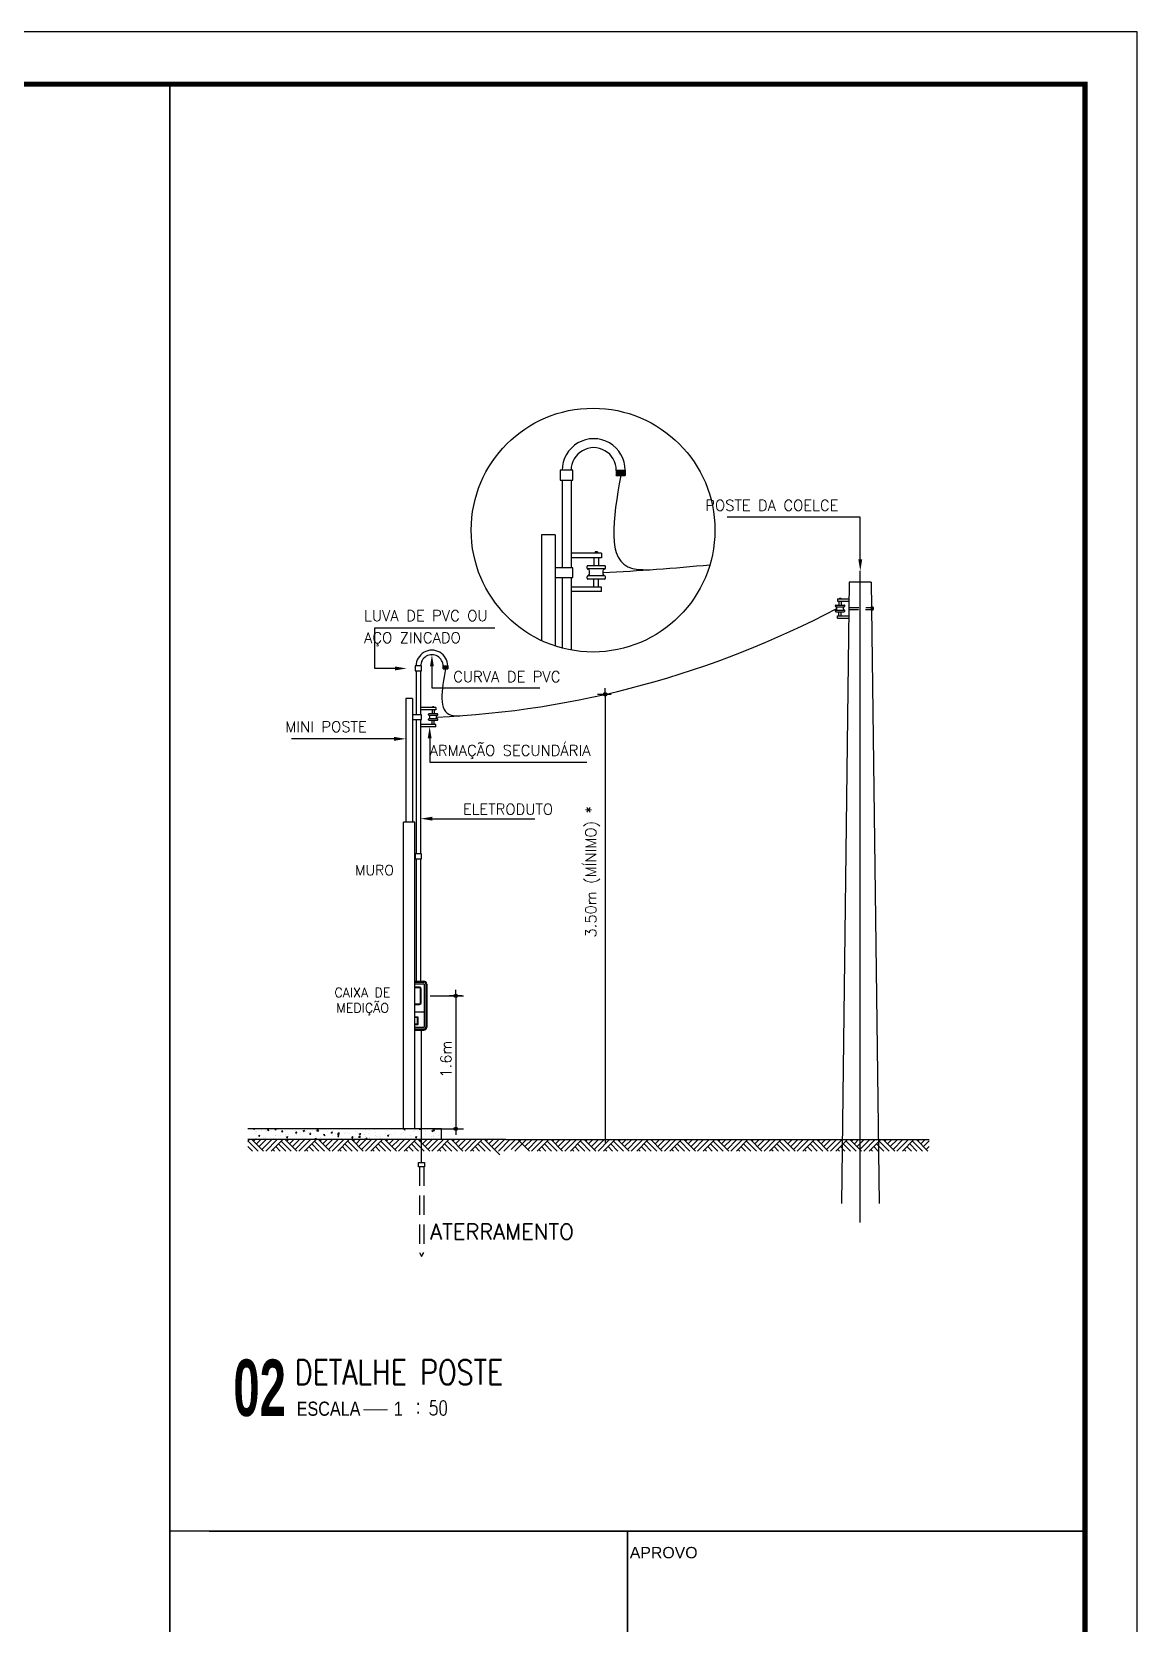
# Model space of a CAD drawing. Header units: millimetres. Extents: x 3082 to 3316, y 298 to 342.
# Drawn here: x 3191.86 to 3207.71, y 319.59 to 342.41 of the extents above; entities that cross this region are included whole.
import ezdxf
from ezdxf.enums import TextEntityAlignment as Align

# ---------------------------------------------------------------- set-up
doc = ezdxf.new("R2010")
doc.units = ezdxf.units.MM
doc.header["$MEASUREMENT"] = 0
for name, pattern in [('CENTER2', [28.575, 19.05, -3.175, 3.175, -3.175]), ('DASHED2', [0.375, 0.25, -0.125]), ('HIDDEN2', [0.1875, 0.125, -0.0625])]:
    doc.linetypes.add(name, pattern=pattern)
doc.layers.get('0').update_dxf_attribs({"linetype": 'CONTINUOUS'})
doc.layers.get('DEFPOINTS').update_dxf_attribs({"linetype": 'CONTINUOUS'})
for name, color, linetype in [('050', 7, 'CONTINUOUS'), ('A-PEN-Y', 2, 'CONTINUOUS'), ('CABO-ILUM', 3, 'CONTINUOUS'), ('CABO50', 190, 'CABO50ESC100'), ('COTAS', 3, 'CONTINUOUS'), ('E-txt-g', 3, 'CONTINUOUS'), ('E-TXT-Y', 2, 'CONTINUOUS'), ("LINHA - PROJETU'S", 1, 'CONTINUOUS'), ("PRANCHA - PROJETU'S", 7, 'CONTINUOUS'), ('TEXTO', 2, 'CONTINUOUS')]:
    doc.layers.add(name, color=color, linetype=linetype)
doc.layers.add('E-Txt-W', color=7, linetype='CONTINUOUS', lineweight=20)
doc.styles.add('ARIAL', font='arial.ttf', dxfattribs={"height": 2})
doc.styles.add('F2', font='ARIALN.TTF')
doc.styles.add('REG140', font='romans.shx', dxfattribs={"width": 0.8, "height": 0.35})
doc.styles.add('REG80', font='romans.shx', dxfattribs={"width": 0.8, "height": 0.2})
doc.styles.add('ROMANS', font='romans.shx', dxfattribs={"height": 0.1})
doc.styles.add('SANSSERIF2', font='sanssb__.ttf', dxfattribs={"width": 0.8})
doc.linetypes.add('CABO50ESC100', pattern='A,0.4,-0.2,["+",Standard,S=0.2,R=0,X=-0.0666,Y=-0.1],-0.2', length=0.8)

# ---------------------------------------------------------------- blocks, each defined once
blk = doc.blocks.new('ADFSGASDFG')
at = {"layer": "PRANCHA - PROJETU'S", "color": 1}
blk.add_lwpolyline([(276.578, 47.946), (360.678, 47.946), (360.678, 107.346), (276.578, 107.346)], close=True, dxfattribs=at)
at = {"layer": "PRANCHA - PROJETU'S", "color": 4, "const_width": 0.1}
blk.add_lwpolyline([(279.078, 106.346), (359.678, 106.346), (359.678, 48.946), (279.078, 48.946)], close=True, dxfattribs=at)
blk = doc.blocks.new('*U330')
at = {"layer": 'COTAS', "linetype": 'Continuous'}
for points in [[(-30, 7), (-29, -10), (-29, 10)], [(-30, 3), (-30, -7), (-30, 7)], [(-29, -10), (-30, 7), (-30, -7)], [(-30, 0), (-30, -3), (-30, 3)], [(-30, -7), (-30, 3), (-30, -3)], [(-29, 10), (-27, -13), (-27, 13)], [(-27, -13), (-29, 10), (-29, -10)], [(-27, 13), (-26, -16), (-26, 16)], [(-26, -16), (-27, 13), (-27, -13)], [(-26, 16), (-24, -19), (-24, 19)], [(-24, -19), (-26, 16), (-26, -16)], [(-24, 19), (-22, -22), (-22, 22)], [(-22, -22), (-24, 19), (-24, -19)], [(-22, 22), (-19, -24), (-19, 24)], [(-19, -24), (-22, 22), (-22, -22)], [(-19, 24), (-16, -26), (-16, 26)], [(-16, -26), (-19, 24), (-19, -24)], [(-16, 26), (-13, -27), (-13, 27)], [(-13, -27), (-16, 26), (-16, -26)], [(-13, 27), (-10, -29), (-10, 29)], [(-10, -29), (-13, 27), (-13, -27)], [(-10, 29), (-7, -30), (-7, 30)], [(-7, -30), (-10, 29), (-10, -29)], [(-3, -30), (-7, 30), (-7, -30)], [(-7, 30), (-3, -30), (-3, 30)], [(0, -30), (-3, 30), (-3, -30)], [(-3, 30), (0, -30), (0, 30)], [(3, -30), (0, 30), (0, -30)], [(0, 30), (3, -30), (3, 30)], [(7, -30), (3, 30), (3, -30)], [(3, 30), (7, -30), (7, 30)], [(10, -29), (7, 30), (7, -30)], [(7, 30), (10, -29), (10, 29)], [(13, -27), (10, 29), (10, -29)], [(10, 29), (13, -27), (13, 27)], [(16, -26), (13, 27), (13, -27)], [(13, 27), (16, -26), (16, 26)], [(19, -24), (16, 26), (16, -26)], [(16, 26), (19, -24), (19, 24)], [(22, -22), (19, 24), (19, -24)], [(19, 24), (22, -22), (22, 22)], [(24, -19), (22, 22), (22, -22)], [(22, 22), (24, -19), (24, 19)], [(26, -16), (24, 19), (24, -19)], [(24, 19), (26, -16), (26, 16)], [(27, -13), (26, 16), (26, -16)], [(26, 16), (27, -13), (27, 13)], [(29, -10), (27, 13), (27, -13)], [(27, 13), (29, -10), (29, 10)], [(30, -7), (29, 10), (29, -10)], [(29, 10), (30, -7), (30, 7)], [(30, -3), (30, 7), (30, -7)], [(30, 7), (30, -3), (30, 3)], [(30, 0), (30, 3), (30, -3)]]:
    blk.add_solid(points, dxfattribs=at)
blk = doc.blocks.new('ED1')
at = {"layer": 'COTAS'}
for p, q in [((0, 30.496), (0, 105.496)), ((30.496, 0), (105.496, 0)), ((0, -105.496), (0, -30.496))]:
    blk.add_line(p, q, dxfattribs=at)
blk.add_circle((0, 0), 30.496, dxfattribs=at)
at = {"layer": 'COTAS', "linetype": 'Continuous'}
blk.add_blockref('*U330', (0, 0), dxfattribs=at)
blk = doc.blocks.new('Esquema de Ligação')
at = {"layer": 'CABO50', "color": 7, "ltscale": 0.8}
blk.add_line((2.175, -0.437), (2.175, 1.281), dxfattribs=at)
at = {"layer": 'DEFPOINTS', "color": 0, "linetype": 'ByBlock'}
for p in [(4.415, 7.363), (7.623, 6.822), (2.314, 5.413)]:
    blk.add_point(p, dxfattribs=at)
at = {"layer": 'DEFPOINTS', "color": 7, "linetype": 'ByBlock'}
blk.add_point((2.621, 1.725), dxfattribs=at)
blk.add_point((2.621, 1.725), dxfattribs=at)
at = {"layer": 'TEXTO'}
for p, q in [((3.978, 8.541), (3.978, 8.413)), ((4.142, 8.541), (3.978, 8.541)), ((4.142, 8.413), (4.142, 8.541)), ((4.821, 8.54), (4.821, 8.471)), ((3.978, 8.413), (4.142, 8.413)), ((3.732, 7.701), (3.732, 6.333)), ((3.912, 7.701), (3.732, 7.701)), ((3.912, 7.701), (3.912, 6.261)), ((4.511, 7.464), (4.119, 7.464)), ((4.461, 7.484), (4.429, 7.484)), ((4.429, 7.484), (4.429, 7.464)), ((4.461, 7.484), (4.461, 7.464)), ((4.511, 7.464), (4.511, 7.405)), ((4.142, 7.276), (3.912, 7.276)), ((4.511, 7.405), (4.119, 7.405)), ((4.142, 7.148), (4.142, 7.276)), ((4.325, 7.271), (4.325, 7.291)), ((4.552, 7.302), (4.336, 7.302)), ((4.552, 7.26), (4.336, 7.26)), ((4.357, 7.194), (4.357, 7.237)), ((4.415, 7.405), (4.415, 7.302)), ((4.473, 7.405), (4.473, 7.302)), ((4.532, 7.194), (4.532, 7.237)), ((4.563, 7.271), (4.563, 7.291)), ((3.912, 7.148), (4.142, 7.148)), ((4.511, 7.026), (4.119, 7.026)), ((4.325, 7.141), (4.325, 7.16)), ((4.552, 7.171), (4.336, 7.171)), ((4.552, 7.129), (4.336, 7.129)), ((4.415, 7.026), (4.415, 7.129)), ((4.473, 7.026), (4.473, 7.129)), ((4.511, 6.968), (4.511, 7.026)), ((4.563, 7.141), (4.563, 7.16)), ((7.728, 7.089), (7.625, -0.967)), ((8.011, 7.089), (7.728, 7.089)), ((8.011, 7.089), (8.114, -0.967)), ((4.511, 6.968), (4.119, 6.968)), ((7.575, 6.872), (7.726, 6.872)), ((7.575, 6.872), (7.575, 6.843)), ((7.575, 6.843), (7.726, 6.843)), ((7.594, 6.843), (7.594, 6.791)), ((7.6, 6.882), (7.6, 6.872)), ((7.6, 6.882), (7.616, 6.882)), ((7.616, 6.882), (7.616, 6.872)), ((7.623, 6.843), (7.623, 6.791)), ((7.549, 6.776), (7.549, 6.786)), ((7.549, 6.711), (7.549, 6.72)), ((7.554, 6.791), (7.662, 6.791)), ((7.554, 6.77), (7.662, 6.77)), ((7.554, 6.726), (7.662, 6.726)), ((7.554, 6.705), (7.662, 6.705)), ((7.564, 6.737), (7.564, 6.759)), ((7.575, 6.653), (7.719, 6.653)), ((7.575, 6.624), (7.575, 6.653)), ((7.575, 6.624), (7.724, 6.624)), ((7.594, 6.653), (7.594, 6.705)), ((7.623, 6.653), (7.623, 6.705)), ((7.652, 6.737), (7.652, 6.759)), ((7.668, 6.776), (7.668, 6.786)), ((7.668, 6.711), (7.668, 6.72)), ((8.017, 6.77), (8.035, 6.77)), ((8.017, 6.727), (8.017, 6.77)), ((8.035, 6.727), (8.017, 6.727)), ((8.035, 6.77), (8.035, 6.727)), ((8.042, 6.735), (8.042, 6.762)), ((2.095, 6.002), (2.095, 5.938)), ((2.177, 6.002), (2.095, 6.002)), ((2.177, 5.938), (2.177, 6.002)), ((2.517, 6.002), (2.517, 5.967)), ((2.095, 5.938), (2.177, 5.938)), ((1.972, 5.582), (1.972, 3.975)), ((2.062, 5.582), (1.972, 5.582)), ((2.062, 5.582), (2.062, 3.975)), ((4.56, 5.634), (4.56, -0.175)), ((2.177, 5.37), (2.062, 5.37)), ((2.362, 5.463), (2.166, 5.463)), ((2.362, 5.434), (2.166, 5.434)), ((2.177, 5.306), (2.177, 5.37)), ((2.269, 5.367), (2.269, 5.377)), ((2.382, 5.382), (2.274, 5.382)), ((2.314, 5.434), (2.314, 5.382)), ((2.321, 5.473), (2.321, 5.463)), ((2.337, 5.473), (2.321, 5.473)), ((2.337, 5.473), (2.337, 5.463)), ((2.343, 5.434), (2.343, 5.382)), ((2.362, 5.463), (2.362, 5.434)), ((2.388, 5.367), (2.388, 5.377)), ((2.062, 5.306), (2.177, 5.306)), ((2.362, 5.245), (2.166, 5.245)), ((2.362, 5.215), (2.166, 5.215)), ((2.269, 5.302), (2.269, 5.312)), ((2.382, 5.361), (2.274, 5.361)), ((2.382, 5.317), (2.274, 5.317)), ((2.382, 5.296), (2.274, 5.296)), ((2.285, 5.329), (2.285, 5.35)), ((2.314, 5.245), (2.314, 5.296)), ((2.343, 5.245), (2.343, 5.296)), ((2.362, 5.215), (2.362, 5.245)), ((2.372, 5.329), (2.372, 5.35)), ((2.388, 5.302), (2.388, 5.312)), ((1.942, 0), (1.942, 3.975)), ((2.092, 3.975), (1.942, 3.975)), ((2.092, 0), (2.092, 3.975)), ((2.095, 3.564), (2.095, 3.5)), ((2.177, 3.564), (2.095, 3.564)), ((2.177, 3.5), (2.177, 3.564)), ((2.095, 3.5), (2.177, 3.5)), ((2.621, 1.725), (2.621, 0.001)), ((2.436, 0), (-0.076, 0)), ((-0.003, -0.003), (0, 0)), ((0.012, -0.005), (0.011, 0)), ((0.275, -0.005), (0.287, 0)), ((0.287, -0.013), (0.292, 0)), ((1.948, -0.004), (1.96, 0)), ((1.961, -0.013), (1.965, 0)), ((2.148, -0.004), (2.151, 0)), ((2.163, -0.005), (2.162, 0)), ((2.436, -0.139), (2.436, 0)), ((3.273, -0.139), (-0.076, -0.139)), ((-0.076, -0.162), (-0.054, -0.139)), ((0.056, -0.289), (-0.074, -0.159)), ((-0.047, -0.128), (-0.047, -0.128)), ((-0.046, -0.004), (-0.046, -0.004)), ((-0.033, -0.133), (-0.033, -0.133)), ((0.127, -0.289), (-0.023, -0.139)), ((-0.003, -0.003), (0.012, -0.005)), ((-0.002, -0.159), (0.018, -0.139)), ((0.015, -0.06), (0.015, -0.06)), ((0.021, -0.125), (0.021, -0.125)), ((0.024, -0.04), (0.024, -0.04)), ((0.03, -0.124), (0.03, -0.124)), ((0.033, -0.033), (0.033, -0.033)), ((0.034, -0.195), (0.09, -0.139)), ((0.061, -0.087), (0.079, -0.08)), ((0.061, -0.087), (0.074, -0.095)), ((0.07, -0.231), (0.162, -0.139)), ((0.074, -0.095), (0.079, -0.08)), ((0.089, -0.134), (0.089, -0.134)), ((0.097, -0.024), (0.097, -0.024)), ((0.106, -0.267), (0.234, -0.139)), ((0.126, -0.112), (0.126, -0.112)), ((0.138, -0.004), (0.138, -0.004)), ((0.153, -0.106), (0.153, -0.106)), ((0.156, -0.021), (0.156, -0.021)), ((0.156, -0.289), (0.306, -0.139)), ((0.163, -0.034), (0.163, -0.034)), ((0.179, -0.019), (0.192, -0.005)), ((0.179, -0.019), (0.194, -0.021)), ((0.194, -0.021), (0.191, -0.005)), ((0.193, -0.012), (0.193, -0.012)), ((0.227, -0.289), (0.377, -0.139)), ((0.26, -0.123), (0.26, -0.123)), ((0.274, -0.01), (0.274, -0.01)), ((0.275, -0.005), (0.287, -0.013)), ((0.283, -0.088), (0.283, -0.088)), ((0.286, -0.003), (0.286, -0.003)), ((0.287, -0.091), (0.287, -0.091)), ((0.312, -0.009), (0.312, -0.009)), ((0.415, -0.289), (0.321, -0.195)), ((0.35, -0.082), (0.35, -0.082)), ((0.487, -0.289), (0.357, -0.159)), ((0.361, -0.035), (0.377, -0.037)), ((0.362, -0.035), (0.374, -0.021)), ((0.377, -0.037), (0.374, -0.021)), ((0.558, -0.289), (0.408, -0.139)), ((0.409, -0.098), (0.409, -0.098)), ((0.41, -0.016), (0.41, -0.016)), ((0.412, -0.071), (0.412, -0.071)), ((0.426, -0.107), (0.439, -0.116)), ((0.427, -0.107), (0.444, -0.1)), ((0.429, -0.159), (0.449, -0.139)), ((0.439, -0.116), (0.444, -0.1)), ((0.447, -0.07), (0.447, -0.07)), ((0.465, -0.195), (0.521, -0.139)), ((0.501, -0.231), (0.593, -0.139)), ((0.537, -0.267), (0.665, -0.139)), ((0.54, -0.137), (0.54, -0.137)), ((0.543, -0.052), (0.543, -0.052)), ((0.544, -0.051), (0.556, -0.037)), ((0.544, -0.051), (0.559, -0.053)), ((0.545, -0.021), (0.545, -0.021)), ((0.559, -0.053), (0.556, -0.037)), ((0.557, -0.072), (0.557, -0.072)), ((0.587, -0.289), (0.737, -0.139)), ((0.607, -0.048), (0.607, -0.048)), ((0.64, -0.025), (0.658, -0.018)), ((0.64, -0.025), (0.653, -0.034)), ((0.653, -0.034), (0.658, -0.018)), ((0.658, -0.289), (0.808, -0.139)), ((0.671, -0.04), (0.671, -0.04)), ((0.671, -0.119), (0.671, -0.119)), ((0.674, -0.034), (0.674, -0.034)), ((0.681, -0.027), (0.681, -0.027)), ((0.7, -0.128), (0.7, -0.128)), ((0.705, -0.047), (0.705, -0.047)), ((0.726, -0.067), (0.738, -0.053)), ((0.726, -0.067), (0.741, -0.068)), ((0.741, -0.069), (0.738, -0.053)), ((0.846, -0.289), (0.752, -0.195)), ((0.767, -0.027), (0.767, -0.027)), ((0.918, -0.289), (0.788, -0.159)), ((0.792, -0.127), (0.809, -0.121)), ((0.792, -0.127), (0.804, -0.136)), ((0.799, -0.103), (0.799, -0.103)), ((0.802, -0.018), (0.802, -0.018)), ((0.804, -0.136), (0.809, -0.121)), ((0.816, -0.033), (0.816, -0.033)), ((0.817, -0.025), (0.837, -0.005)), ((0.817, -0.025), (0.839, -0.029)), ((0.839, -0.029), (0.837, -0.005)), ((0.99, -0.289), (0.84, -0.139)), ((0.853, -0.021), (0.853, -0.021)), ((0.86, -0.106), (0.86, -0.106)), ((0.86, -0.159), (0.88, -0.139)), ((0.896, -0.195), (0.952, -0.139)), ((0.908, -0.083), (0.92, -0.068)), ((0.908, -0.083), (0.923, -0.084)), ((0.923, -0.085), (0.92, -0.069)), ((0.924, -0.098), (0.924, -0.098)), ((0.927, -0.006), (0.927, -0.006)), ((0.931, -0.084), (0.931, -0.084)), ((0.932, -0.231), (1.024, -0.139)), ((0.952, -0.039), (0.952, -0.039)), ((0.968, -0.267), (1.096, -0.139)), ((1.005, -0.046), (1.023, -0.039)), ((1.005, -0.046), (1.018, -0.054)), ((1.018, -0.054), (1.023, -0.039)), ((1.018, -0.289), (1.168, -0.139)), ((1.02, -0.085), (1.02, -0.085)), ((1.061, -0.066), (1.061, -0.066)), ((1.088, -0.044), (1.088, -0.044)), ((1.088, -0.067), (1.108, -0.047)), ((1.088, -0.068), (1.11, -0.071)), ((1.09, -0.099), (1.103, -0.084)), ((1.09, -0.099), (1.105, -0.1)), ((1.09, -0.289), (1.24, -0.139)), ((1.105, -0.101), (1.102, -0.085)), ((1.11, -0.071), (1.108, -0.047)), ((1.139, -0.122), (1.139, -0.122)), ((1.181, -0.064), (1.181, -0.064)), ((1.277, -0.289), (1.183, -0.195)), ((1.187, -0.134), (1.187, -0.134)), ((1.19, -0.05), (1.19, -0.05)), ((1.349, -0.289), (1.219, -0.159)), ((1.223, -0.05), (1.223, -0.05)), ((1.244, -0.056), (1.244, -0.056)), ((1.421, -0.289), (1.271, -0.139)), ((1.272, -0.115), (1.285, -0.1)), ((1.272, -0.115), (1.288, -0.116)), ((1.288, -0.116), (1.285, -0.101)), ((1.287, -0.097), (1.287, -0.097)), ((1.291, -0.159), (1.311, -0.139)), ((1.319, -0.115), (1.319, -0.115)), ((1.322, -0.031), (1.322, -0.031)), ((1.327, -0.195), (1.383, -0.139)), ((1.34, -0.043), (1.34, -0.043)), ((1.359, -0.056), (1.359, -0.056)), ((1.359, -0.11), (1.379, -0.089)), ((1.359, -0.11), (1.382, -0.113)), ((1.363, -0.231), (1.455, -0.139)), ((1.37, -0.066), (1.388, -0.059)), ((1.37, -0.066), (1.383, -0.074)), ((1.382, -0.113), (1.379, -0.089)), ((1.383, -0.074), (1.388, -0.059)), ((1.399, -0.267), (1.527, -0.139)), ((1.434, -0.122), (1.434, -0.122)), ((1.435, -0.071), (1.435, -0.071)), ((1.449, -0.097), (1.449, -0.097)), ((1.449, -0.289), (1.599, -0.139)), ((1.452, -0.013), (1.452, -0.013)), ((1.455, -0.131), (1.467, -0.116)), ((1.455, -0.131), (1.47, -0.132)), ((1.47, -0.132), (1.467, -0.116)), ((1.494, -0.061), (1.494, -0.061)), ((1.496, -0.127), (1.496, -0.127)), ((1.498, -0.114), (1.498, -0.114)), ((1.501, -0.022), (1.501, -0.022)), ((1.521, -0.289), (1.671, -0.139)), ((1.564, -0.014), (1.564, -0.014)), ((1.577, -0.081), (1.577, -0.081)), ((1.583, -0.046), (1.583, -0.046)), ((1.594, -0.101), (1.594, -0.101)), ((1.708, -0.289), (1.614, -0.195)), ((1.63, -0.067), (1.63, -0.067)), ((1.642, -0.139), (1.65, -0.131)), ((1.644, -0.102), (1.644, -0.102)), ((1.644, -0.139), (1.649, -0.132)), ((1.65, -0.139), (1.649, -0.132)), ((1.651, -0.139), (1.65, -0.131)), ((1.78, -0.289), (1.65, -0.159)), ((1.661, -0.001), (1.661, -0.001)), ((1.852, -0.289), (1.702, -0.139)), ((1.709, -0.062), (1.709, -0.062)), ((1.722, -0.159), (1.742, -0.139)), ((1.731, -0.02), (1.731, -0.02)), ((1.735, -0.086), (1.753, -0.079)), ((1.735, -0.086), (1.748, -0.095)), ((1.748, -0.095), (1.753, -0.079)), ((1.754, -0.08), (1.754, -0.08)), ((1.758, -0.195), (1.814, -0.139)), ((1.766, -0.073), (1.766, -0.073)), ((1.792, -0.076), (1.792, -0.076)), ((1.794, -0.231), (1.886, -0.139)), ((1.818, -0.072), (1.818, -0.072)), ((1.83, -0.267), (1.958, -0.139)), ((1.837, -0.129), (1.837, -0.129)), ((1.84, -0.044), (1.84, -0.044)), ((1.88, -0.289), (2.03, -0.139)), ((1.901, -0.079), (1.901, -0.079)), ((1.914, -0.059), (1.914, -0.059)), ((1.94, -0.051), (1.94, -0.051)), ((1.948, -0.004), (1.961, -0.013)), ((1.952, -0.289), (2.102, -0.139)), ((1.965, -0.112), (1.965, -0.112)), ((1.968, -0.028), (1.968, -0.028)), ((2.008, -0.138), (2.008, -0.138)), ((2.037, -0.084), (2.037, -0.084)), ((2.139, -0.289), (2.045, -0.195)), ((2.071, -0.13), (2.071, -0.13)), ((2.074, -0.038), (2.074, -0.038)), ((2.211, -0.289), (2.081, -0.159)), ((2.088, -0.025), (2.088, -0.025)), ((2.097, -0.093), (2.097, -0.093)), ((2.1, -0.009), (2.1, -0.009)), ((2.1, -0.107), (2.118, -0.1)), ((2.1, -0.107), (2.113, -0.115)), ((2.113, -0.115), (2.118, -0.1)), ((2.283, -0.289), (2.133, -0.139)), ((2.138, -0.03), (2.138, -0.03)), ((2.148, -0.004), (2.163, -0.005)), ((2.153, -0.159), (2.173, -0.139)), ((2.167, -0.117), (2.167, -0.117)), ((2.172, -0.09), (2.172, -0.09)), ((2.185, -0.114), (2.185, -0.114)), ((2.189, -0.195), (2.245, -0.139)), ((2.225, -0.231), (2.317, -0.139)), ((2.227, -0.075), (2.227, -0.075)), ((2.234, -0.017), (2.234, -0.017)), ((2.261, -0.267), (2.389, -0.139)), ((2.308, -0.096), (2.308, -0.096)), ((2.311, -0.289), (2.461, -0.139)), ((2.313, -0.025), (2.331, -0.018)), ((2.313, -0.025), (2.326, -0.033)), ((2.326, -0.033), (2.331, -0.018)), ((2.328, -0.096), (2.328, -0.096)), ((2.33, -0.02), (2.343, -0.005)), ((2.33, -0.02), (2.345, -0.021)), ((2.334, -0.089), (2.334, -0.089)), ((2.345, -0.021), (2.342, -0.005)), ((2.355, -0.059), (2.355, -0.059)), ((2.383, -0.289), (2.533, -0.139)), ((2.391, -0.088), (2.391, -0.088)), ((2.412, -0.001), (2.412, -0.001)), ((2.57, -0.289), (2.476, -0.195)), ((2.642, -0.289), (2.512, -0.159)), ((2.714, -0.289), (2.564, -0.139)), ((2.584, -0.159), (2.605, -0.139)), ((2.62, -0.195), (2.676, -0.139)), ((2.656, -0.231), (2.748, -0.139)), ((2.692, -0.267), (2.82, -0.139)), ((2.742, -0.289), (2.892, -0.139)), ((2.814, -0.289), (2.964, -0.139)), ((3.001, -0.289), (2.907, -0.195)), ((3.073, -0.289), (2.943, -0.159)), ((3.195, -0.339), (2.995, -0.139)), ((3.146, -0.289), (2.996, -0.139)), ((3.015, -0.159), (3.036, -0.139)), ((3.052, -0.195), (3.108, -0.139)), ((3.088, -0.231), (3.18, -0.139)), ((3.124, -0.267), (3.252, -0.139)), ((3.174, -0.289), (3.324, -0.139)), ((3.246, -0.289), (3.396, -0.139)), ((3.268, -0.195), (3.325, -0.139)), ((3.273, -0.139), (8.766, -0.139)), ((3.304, -0.231), (3.396, -0.139)), ((3.34, -0.267), (3.468, -0.139)), ((3.39, -0.289), (3.54, -0.139)), ((3.577, -0.289), (3.427, -0.139)), ((3.483, -0.195), (3.54, -0.139)), ((3.519, -0.231), (3.611, -0.139)), ((3.555, -0.267), (3.683, -0.139)), ((3.605, -0.289), (3.755, -0.139)), ((3.677, -0.289), (3.827, -0.139)), ((3.864, -0.289), (3.771, -0.195)), ((3.936, -0.289), (3.807, -0.159)), ((4.008, -0.289), (3.858, -0.139)), ((3.878, -0.159), (3.899, -0.139)), ((3.914, -0.195), (3.971, -0.139)), ((3.95, -0.231), (4.042, -0.139)), ((3.986, -0.267), (4.114, -0.139)), ((4.036, -0.289), (4.186, -0.139)), ((4.108, -0.289), (4.258, -0.139)), ((4.295, -0.289), (4.202, -0.195)), ((4.367, -0.289), (4.238, -0.159)), ((4.439, -0.289), (4.289, -0.139)), ((4.309, -0.159), (4.33, -0.139)), ((4.345, -0.195), (4.402, -0.139)), ((4.381, -0.231), (4.473, -0.139)), ((4.417, -0.267), (4.545, -0.139)), ((4.467, -0.289), (4.617, -0.139)), ((4.539, -0.289), (4.689, -0.139)), ((4.726, -0.289), (4.633, -0.195)), ((4.798, -0.289), (4.669, -0.159)), ((4.87, -0.289), (4.72, -0.139)), ((4.74, -0.159), (4.761, -0.139)), ((4.776, -0.195), (4.833, -0.139)), ((4.812, -0.231), (4.905, -0.139)), ((4.848, -0.267), (4.976, -0.139)), ((4.898, -0.289), (5.048, -0.139)), ((4.97, -0.289), (5.12, -0.139)), ((5.157, -0.289), (5.064, -0.195)), ((5.229, -0.289), (5.1, -0.159)), ((5.301, -0.289), (5.151, -0.139)), ((5.301, -0.289), (5.151, -0.139)), ((5.207, -0.195), (5.264, -0.139)), ((5.243, -0.231), (5.336, -0.139)), ((5.279, -0.267), (5.407, -0.139)), ((5.329, -0.289), (5.479, -0.139)), ((5.401, -0.289), (5.551, -0.139)), ((5.588, -0.289), (5.495, -0.195)), ((5.66, -0.289), (5.531, -0.159)), ((5.732, -0.289), (5.582, -0.139)), ((5.603, -0.159), (5.623, -0.139)), ((5.638, -0.195), (5.695, -0.139)), ((5.674, -0.231), (5.767, -0.139)), ((5.71, -0.267), (5.838, -0.139)), ((5.76, -0.289), (5.91, -0.139)), ((5.832, -0.289), (5.982, -0.139)), ((6.02, -0.289), (5.926, -0.195)), ((6.091, -0.289), (5.962, -0.159)), ((6.163, -0.289), (6.013, -0.139)), ((6.034, -0.159), (6.054, -0.139)), ((6.07, -0.195), (6.126, -0.139)), ((6.105, -0.231), (6.198, -0.139)), ((6.141, -0.267), (6.27, -0.139)), ((6.191, -0.289), (6.341, -0.139)), ((6.263, -0.289), (6.413, -0.139)), ((6.451, -0.289), (6.357, -0.195)), ((6.522, -0.289), (6.393, -0.159)), ((6.594, -0.289), (6.444, -0.139)), ((6.465, -0.159), (6.485, -0.139)), ((6.501, -0.195), (6.557, -0.139)), ((6.537, -0.231), (6.629, -0.139)), ((6.572, -0.267), (6.701, -0.139)), ((6.622, -0.289), (6.772, -0.139)), ((6.694, -0.289), (6.844, -0.139)), ((6.882, -0.289), (6.788, -0.195)), ((6.953, -0.289), (6.824, -0.159)), ((7.024, -0.289), (6.874, -0.139)), ((7.025, -0.289), (6.875, -0.139)), ((6.931, -0.195), (6.987, -0.139)), ((6.967, -0.231), (7.059, -0.139)), ((7.002, -0.267), (7.131, -0.139)), ((7.052, -0.289), (7.202, -0.139)), ((7.124, -0.289), (7.274, -0.139)), ((7.312, -0.289), (7.218, -0.195)), ((7.383, -0.289), (7.254, -0.159)), ((7.455, -0.289), (7.305, -0.139)), ((7.326, -0.159), (7.346, -0.139)), ((7.362, -0.195), (7.418, -0.139)), ((7.398, -0.231), (7.49, -0.139)), ((7.433, -0.267), (7.562, -0.139)), ((7.483, -0.289), (7.633, -0.139)), ((7.555, -0.289), (7.705, -0.139)), ((7.743, -0.289), (7.649, -0.195)), ((7.815, -0.289), (7.685, -0.159)), ((7.886, -0.289), (7.736, -0.139)), ((7.757, -0.159), (7.777, -0.139)), ((7.793, -0.195), (7.849, -0.139)), ((7.829, -0.231), (7.921, -0.139)), ((7.865, -0.267), (7.993, -0.139)), ((7.915, -0.289), (8.065, -0.139)), ((7.986, -0.289), (8.136, -0.139)), ((8.174, -0.289), (8.08, -0.195)), ((8.246, -0.289), (8.116, -0.159)), ((8.317, -0.289), (8.167, -0.139)), ((8.188, -0.159), (8.208, -0.139)), ((8.224, -0.195), (8.28, -0.139)), ((8.26, -0.231), (8.352, -0.139)), ((8.296, -0.267), (8.424, -0.139)), ((8.346, -0.289), (8.496, -0.139)), ((8.417, -0.289), (8.567, -0.139)), ((8.605, -0.289), (8.511, -0.195)), ((8.677, -0.289), (8.547, -0.159)), ((8.748, -0.289), (8.598, -0.139)), ((8.619, -0.159), (8.639, -0.139)), ((8.655, -0.195), (8.711, -0.139)), ((8.691, -0.231), (8.766, -0.156)), ((-0.016, -0.289), (-0.076, -0.228)), ((0.271, -0.289), (0.249, -0.267)), ((0.343, -0.289), (0.285, -0.231)), ((0.702, -0.289), (0.68, -0.267)), ((0.774, -0.289), (0.716, -0.231)), ((1.133, -0.289), (1.111, -0.267)), ((1.205, -0.289), (1.147, -0.231)), ((1.564, -0.289), (1.542, -0.267)), ((1.636, -0.289), (1.578, -0.231)), ((1.995, -0.289), (1.973, -0.267)), ((2.067, -0.289), (2.009, -0.231)), ((2.426, -0.289), (2.405, -0.267)), ((2.498, -0.289), (2.44, -0.231)), ((2.857, -0.289), (2.836, -0.267)), ((2.929, -0.289), (2.872, -0.231)), ((3.721, -0.289), (3.699, -0.267)), ((3.792, -0.289), (3.735, -0.231)), ((4.152, -0.289), (4.13, -0.267)), ((4.223, -0.289), (4.166, -0.231)), ((4.583, -0.289), (4.561, -0.267)), ((4.655, -0.289), (4.597, -0.231)), ((5.014, -0.289), (4.992, -0.267)), ((5.086, -0.289), (5.028, -0.231)), ((5.445, -0.289), (5.423, -0.267)), ((5.517, -0.289), (5.459, -0.231)), ((5.876, -0.289), (5.854, -0.267)), ((5.948, -0.289), (5.89, -0.231)), ((6.307, -0.289), (6.285, -0.267)), ((6.379, -0.289), (6.321, -0.231)), ((6.738, -0.289), (6.716, -0.267)), ((6.81, -0.289), (6.752, -0.231)), ((7.168, -0.289), (7.146, -0.267)), ((7.24, -0.289), (7.182, -0.231)), ((7.599, -0.289), (7.577, -0.267)), ((7.671, -0.289), (7.613, -0.231)), ((8.03, -0.289), (8.008, -0.267)), ((8.102, -0.289), (8.044, -0.231)), ((8.461, -0.289), (8.439, -0.267)), ((8.533, -0.289), (8.475, -0.231)), ((8.727, -0.267), (8.766, -0.228))]:
    blk.add_line(p, q, dxfattribs=at)
at = {"layer": 'TEXTO', "color": 7}
for p, q in [((4.704, 8.54), (4.821, 8.54)), ((4.704, 8.525), (4.821, 8.525)), ((4.704, 8.512), (4.821, 8.512)), ((4.704, 8.498), (4.821, 8.498)), ((4.704, 8.486), (4.821, 8.486)), ((4.704, 8.471), (4.821, 8.471)), ((4.002, 8.413), (4.002, 7.276)), ((4.119, 8.413), (4.119, 7.276)), ((4.002, 7.148), (4.002, 6.235)), ((4.119, 7.148), (4.118, 6.209)), ((2.458, 6.002), (2.517, 6.002)), ((2.458, 5.994), (2.517, 5.994)), ((2.107, 5.938), (2.107, 5.37)), ((2.166, 5.938), (2.166, 5.37)), ((2.458, 5.987), (2.517, 5.987)), ((2.458, 5.981), (2.517, 5.981)), ((2.458, 5.974), (2.517, 5.974)), ((2.458, 5.967), (2.517, 5.967)), ((4.56, 5.634), (4.46, 5.634)), ((2.107, 5.306), (2.107, 4.36)), ((2.166, 5.306), (2.166, 4.35)), ((2.107, 4.36), (2.107, 3.564)), ((2.166, 4.35), (2.166, 3.564)), ((2.107, 3.5), (2.107, 1.916)), ((2.166, 3.5), (2.166, 1.916)), ((2.092, 1.916), (2.207, 1.916)), ((2.092, 1.904), (2.207, 1.904)), ((2.092, 1.881), (2.207, 1.881)), ((2.211, 1.877), (2.211, 1.32)), ((2.234, 1.905), (2.234, 1.904)), ((2.234, 1.904), (2.235, 1.904)), ((2.234, 1.877), (2.234, 1.32)), ((2.246, 1.877), (2.246, 1.32)), ((2.153, 1.836), (2.092, 1.836)), ((2.153, 1.829), (2.092, 1.829)), ((2.165, 1.634), (2.165, 1.817)), ((2.173, 1.634), (2.173, 1.817)), ((2.29, 1.725), (2.721, 1.725)), ((2.092, 1.622), (2.153, 1.622)), ((2.092, 1.614), (2.153, 1.614)), ((2.211, 1.515), (2.092, 1.515)), ((2.132, 1.449), (2.092, 1.449)), ((2.132, 1.353), (2.132, 1.449)), ((2.125, 1.442), (2.092, 1.442)), ((2.092, 1.361), (2.125, 1.361)), ((2.092, 1.353), (2.132, 1.353)), ((2.207, 1.316), (2.092, 1.316)), ((2.207, 1.292), (2.092, 1.292)), ((2.092, 1.281), (2.207, 1.281)), ((2.207, 1.281), (2.092, 1.281)), ((2.125, 1.361), (2.125, 1.442)), ((2.132, 1.386), (2.125, 1.386)), ((2.234, 1.292), (2.234, 1.292)), ((2.235, 1.292), (2.234, 1.292)), ((2.321, 0), (2.721, 0)), ((2.149, -1.604), (2.178, -1.654)), ((2.178, -1.654), (2.205, -1.604))]:
    blk.add_line(p, q, dxfattribs=at)
at = {"layer": 'TEXTO', "linetype": 'CENTER2'}
blk.add_line((7.87, -1.215), (7.87, 7.235), dxfattribs=at)
at = {"layer": 'TEXTO', "linetype": 'HIDDEN2'}
for p, q in [((7.724, 6.735), (8.017, 6.735)), ((7.725, 6.762), (8.017, 6.762)), ((8.035, 6.762), (8.042, 6.762)), ((8.035, 6.735), (8.042, 6.735))]:
    blk.add_line(p, q, dxfattribs=at)
at = {"layer": 'TEXTO', "color": 7, "linetype": 'DASHED2'}
for p, q in [((2.136, -0.491), (2.136, -0.437)), ((2.136, -0.437), (2.214, -0.437)), ((2.214, -0.491), (2.136, -0.491)), ((2.149, -0.491), (2.149, -1.604)), ((2.205, -0.491), (2.205, -1.604)), ((2.214, -0.437), (2.214, -0.491))]:
    blk.add_line(p, q, dxfattribs=at)
at = {"layer": 'TEXTO'}
for points in [[(7.87, 7.385), (7.87, 7.932), (6.143, 7.932)], [(1.834, 5.97), (1.573, 5.97), (1.573, 6.497), (3.13, 6.497)], [(2.312, 5.998), (2.312, 5.717), (3.712, 5.717)], [(1.822, 5.057), (0.491, 5.057)], [(2.283, 5.065), (2.283, 4.754), (4.32, 4.754)], [(2.316, 4.022), (3.647, 4.022)]]:
    blk.add_lwpolyline(points, dxfattribs=at)
at = {"layer": 'TEXTO', "linetype": 'Continuous'}
blk.add_circle((4.403, 7.764), 1.581, dxfattribs=at)
at = {"layer": 'TEXTO'}
for centre, radius, start, end in [((4.411, 8.54), 0.409, 359.98, 180.02), ((4.411, 8.54), 0.293, 359.98, 180.02), ((4.336, 7.291), 0.0114, 90, 180), ((4.336, 7.271), 0.0114, 180, 270), ((4.334, 7.237), 0.0227, 0, 90), ((3.46, 31.711), 24.519, 272.5053, 275.757), ((4.554, 7.237), 0.0227, 90, 180), ((4.552, 7.291), 0.0114, 0, 90), ((4.552, 7.271), 0.0114, 270, 0), ((4.336, 7.16), 0.0114, 90, 180), ((4.336, 7.141), 0.0114, 180, 270), ((4.334, 7.194), 0.0227, 270, 0), ((4.554, 7.194), 0.0227, 180, 270), ((4.552, 7.16), 0.0114, 0, 90), ((4.552, 7.141), 0.0114, 270, 0), ((1.836, 17.587), 12.259, 272.5053, 297.8563), ((7.554, 6.786), 0.00569, 90, 180), ((7.554, 6.776), 0.00569, 180, 270), ((7.554, 6.72), 0.00569, 90, 180), ((7.554, 6.711), 0.00569, 180, 270), ((7.553, 6.759), 0.0114, 0, 90), ((7.553, 6.737), 0.0114, 270, 0), ((7.663, 6.759), 0.0114, 90, 180), ((7.663, 6.737), 0.0114, 180, 270), ((7.662, 6.786), 0.00569, 0, 90), ((7.662, 6.776), 0.00569, 270, 0), ((7.662, 6.72), 0.00569, 0, 90), ((7.662, 6.711), 0.00569, 270, 0), ((2.312, 6.002), 0.205, 359.98, 180.02), ((2.312, 6.002), 0.146, 359.98, 180.02), ((2.274, 5.377), 0.00569, 90, 180), ((2.382, 5.377), 0.00569, 0, 90), ((2.274, 5.367), 0.00569, 180, 270), ((2.274, 5.312), 0.00569, 90, 180), ((2.274, 5.302), 0.00569, 180, 270), ((2.273, 5.35), 0.0114, 0, 90), ((2.273, 5.329), 0.0114, 270, 0), ((2.383, 5.35), 0.0114, 90, 180), ((2.383, 5.329), 0.0114, 180, 270), ((2.382, 5.367), 0.00569, 270, 0), ((2.382, 5.312), 0.00569, 0, 90), ((2.382, 5.302), 0.00569, 270, 0)]:
    blk.add_arc(centre, radius, start, end, dxfattribs=at)
at = {"layer": 'TEXTO', "color": 7}
for centre, radius, start, end in [((3.709, 8.506), 0.996, 358.0174, 1.9826), ((1.961, 5.984), 0.498, 358.0174, 1.9826), ((2.207, 1.877), 0.0389, 0, 90), ((2.207, 1.877), 0.0273, 0, 90), ((2.207, 1.877), 0.00389, 0, 90), ((2.153, 1.817), 0.0195, 0, 90), ((2.153, 1.817), 0.0117, 0, 90), ((2.153, 1.634), 0.0117, 270, 0), ((2.153, 1.634), 0.0195, 270, 0), ((2.207, 1.32), 0.0273, 270, 0), ((2.207, 1.32), 0.0389, 270, 0), ((2.207, 1.32), 0.00389, 270, 0)]:
    blk.add_arc(centre, radius, start, end, dxfattribs=at)
at = {"layer": 'TEXTO', "start_tangent": (0, 1)}
for points in [[(4.762, 8.47), (4.914, 7.267), (5.136, 7.25)], [(2.487, 5.967), (2.563, 5.365), (2.674, 5.356)]]:
    blk.add_spline(points, degree=3, dxfattribs=at)
at = {"layer": 'TEXTO'}
for points in [[(7.895, 7.385), (7.87, 7.235), (7.845, 7.385)], [(1.834, 5.995), (1.984, 5.97), (1.834, 5.945)], [(2.287, 5.998), (2.312, 6.148), (2.337, 5.998)], [(2.258, 5.065), (2.283, 5.215), (2.308, 5.065)], [(1.822, 5.082), (1.972, 5.057), (1.822, 5.032)], [(2.316, 4.047), (2.166, 4.022), (2.316, 3.997)]]:
    blk.add_solid(points, dxfattribs=at)
at = {"layer": 'TEXTO', "xscale": 0.0007500000001528, "yscale": 0.0007500000001528, "zscale": 0.0007500000001528}
for p, rotation in [((4.56, 5.634), 90), ((2.621, 1.725), 90), ((2.621, 0.001), 270)]:
    blk.add_blockref('ED1', p, dxfattribs=dict(at, rotation=rotation))
at = {"layer": 'TEXTO', "style": 'ROMANS'}
for s, height, p in [('POSTE DA COELCE', 0.14, (5.859, 8.016)), ('LUVA DE PVC OU', 0.14, (1.432, 6.585)), ('AÇO ZINCADO', 0.14, (1.432, 6.298)), ('CURVA DE PVC', 0.14, (2.588, 5.793)), ('MINI POSTE', 0.14, (0.41, 5.144)), ('ARMAÇÃO SECUNDÁRIA', 0.14, (2.282, 4.837)), ('ELETRODUTO', 0.14, (2.713, 4.075)), ('MURO', 0.132, (1.315, 3.289)), ('CAIXA DE', 0.12, (1.047, 1.708)), ('MEDIÇÃO', 0.12, (1.072, 1.508)), ('ATERRAMENTO', 0.2016, (2.288, -1.435))]:
    blk.add_text(s, height=height, dxfattribs=at).set_placement(p)
at = {"layer": 'TEXTO', "color": 7, "char_height": 0.14, "attachment_point": 5, "rotation": 90, "style": 'ROMANS'}
for s, insert in [('3.50m (MÍNIMO) *', (4.397, 3.332)), ('\\A1;1.6m', (2.495, 0.903))]:
    blk.add_mtext(s, dxfattribs=dict(at, insert=insert))
blk = doc.blocks.new('IND_DES')
at = {"layer": 'E-Txt-W', "color": 7}
blk.add_line((0.027, -0.243), (0.198, -0.243), dxfattribs=at)
at = {"layer": 'E-txt-g', "color": 7, "style": 'F2'}
for s, p in [('ESCALA', (-0.446, -0.286)), ('1', (0.243, -0.286)), (':', (0.399, -0.271))]:
    blk.add_text(s, height=0.1, dxfattribs=at).set_placement(p)
blk.add_attdef('ESCALA', (0.49, -0.281), '', height=0.1, dxfattribs=at)
at = {"layer": 'E-Txt-W', "color": 6, "style": 'F2'}
blk.add_attdef('00', text='', height=0.4, dxfattribs=at).set_placement((-0.708, -0.288), align=Align.CENTER)
at = {"layer": 'E-TXT-Y', "color": 7, "style": 'F2'}
for tag, p in [('PROJETO', (-0.456, 0.183)), ('DESENHO', (-0.458, -0.066))]:
    blk.add_attdef(tag, p, '', height=0.175, dxfattribs=at)

msp = doc.modelspace()

# ---------------------------------------------------------------- linework, layer by layer
at = {"color": 4}
msp.add_line((3206.962, 306.028), (3206.962, 320.829), dxfattribs=at)
at = {"layer": 'A-PEN-Y'}
msp.add_line((3194.4, 320.922), (3206.962, 320.922), dxfattribs=at)
at = {"layer": "LINHA - PROJETU'S", "color": 1, "const_width": 0.0225}
for points in [[(3193.837, 320.922), (3193.837, 341.665), (3193.837, 341.665)], [(3193.837, 306.181), (3193.837, 320.922), (3206.998, 320.922)], [(3200.4, 306.181), (3200.4, 320.922)]]:
    msp.add_lwpolyline(points, dxfattribs=at)

# ---------------------------------------------------------------- block references
ref = msp.add_blockref('IND_DES', (3196.558, 323.154), dxfattribs=dict(xscale=2.024792438006414, yscale=2.024792438006414, zscale=2.024792438006414))
ref.add_attrib('00', '02', dxfattribs={"layer": 'E-Txt-W', "height": 0.8099, "style": 'SANSSERIF2', "width": 0.6}).set_placement((3195.124, 322.571), align=Align.CENTER)
ref.add_attrib('DESENHO', 'DETALHE POSTE', (3195.63, 323.021), dxfattribs={"layer": 'E-TXT-Y', "height": 0.35434, "style": 'REG140', "width": 0.8})
ref.add_attrib('ESCALA', '50', (3197.549, 322.585), dxfattribs={"layer": 'CABO-ILUM', "height": 0.2025, "style": 'REG80', "width": 0.8})
at = {"layer": '050', "xscale": 1.105590867528098, "yscale": 1.105590867528098, "zscale": 1.105590867528098}
msp.add_blockref('Esquema de Ligação', (3195.039, 326.688), dxfattribs=at)
at = {"layer": "PRANCHA - PROJETU'S", "color": 1, "xscale": 0.75, "yscale": 0.75, "zscale": 0.75}
msp.add_blockref('ADFSGASDFG', (2937.204, 261.905), dxfattribs=at)

# ---------------------------------------------------------------- texts
at = {"layer": "PRANCHA - PROJETU'S", "color": 2, "style": 'ARIAL'}
msp.add_text('APROVO', height=0.1626, dxfattribs=at).set_placement((3200.92, 320.613), align=Align.MIDDLE)

doc.saveas('drawing.dxf')
